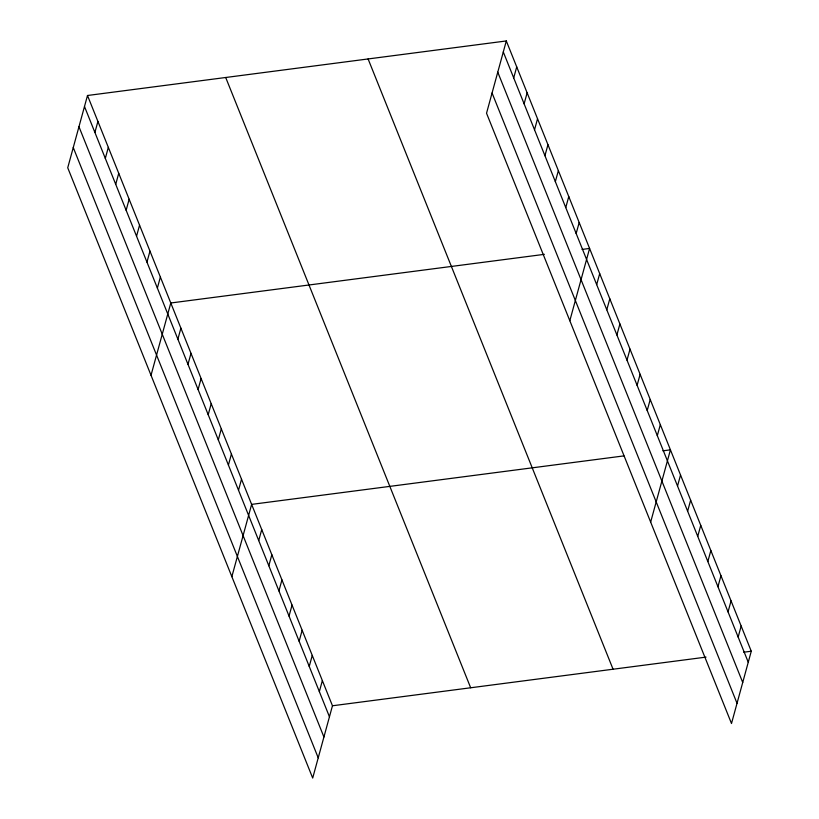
<?xml version="1.0" encoding="UTF-8"?>
<svg xmlns="http://www.w3.org/2000/svg" width="819" height="819" viewBox="0 0 819 819"><rect width="100%" height="100%" fill="white"/><g stroke="black" fill="none" stroke-linecap="round" stroke-linejoin="round"><path stroke-width="1.23" d="M87.5 95.495L67.731 167.772L312.694 778.05L332.463 705.773L87.5 95.495L506.306 40.95L751.269 651.228L731.5 723.505L486.537 113.227L506.306 40.95M94.902 132.443L97.911 121.437M105.313 158.384L108.323 147.369M115.725 184.316L118.735 173.311M126.136 210.258L129.146 199.242M136.548 236.189L139.558 225.184M146.959 262.131L149.969 251.116M157.371 288.073L160.381 277.057M151.024 375.266L170.792 302.989L544.359 254.34M177.887 339.179L180.897 328.163M187.991 364.353L191.001 353.337M198.096 389.527L201.105 378.511M208.2 414.701L211.21 403.685M218.304 439.875L221.314 428.859M228.409 465.049L231.419 454.033M238.513 490.223L241.523 479.207M231.859 576.658L251.628 504.381L623.945 455.886M258.722 540.571L261.732 529.555M268.827 565.745L271.836 554.729M278.931 590.919L281.941 579.903M289.035 616.093L292.045 605.077M299.14 641.267L302.15 630.251M309.244 666.441L312.254 655.425M319.349 691.615L322.358 680.599M513.708 77.897L516.717 66.892M524.119 103.839L527.129 92.823M534.531 129.771L537.54 118.765M544.932 155.712L547.952 144.697M555.343 181.644L558.363 170.639M565.755 207.586L568.775 196.57M576.166 233.517L579.187 222.512M569.819 320.72L589.588 248.444L582.053 249.426M596.682 284.633L599.703 273.618M606.787 309.807L609.807 298.792M616.891 334.981L619.911 323.966M626.996 360.155L630.016 349.14M637.1 385.329L640.12 374.314M647.205 410.503L650.225 399.488M657.309 435.677L660.329 424.662M650.655 522.112L670.433 449.836L662.888 450.819M677.528 486.025L680.538 475.01M687.632 511.199L690.642 500.184M697.737 536.373L700.747 525.358M707.841 561.547L710.851 550.532M717.946 586.721L720.955 575.706M728.05 611.895L731.06 600.88M738.154 637.069L741.164 626.054M332.463 705.773L706.039 657.114M743.734 652.211L751.269 651.228M503.296 51.966L748.259 662.243M497.768 72.174L742.72 682.452M492.065 93.008L737.028 703.286M368.1 58.948L613.062 669.225M225.706 77.498L470.669 687.776M84.49 106.511L329.453 716.789M78.962 126.73L323.925 737.008M73.26 147.553L318.222 757.831"/></g></svg>
